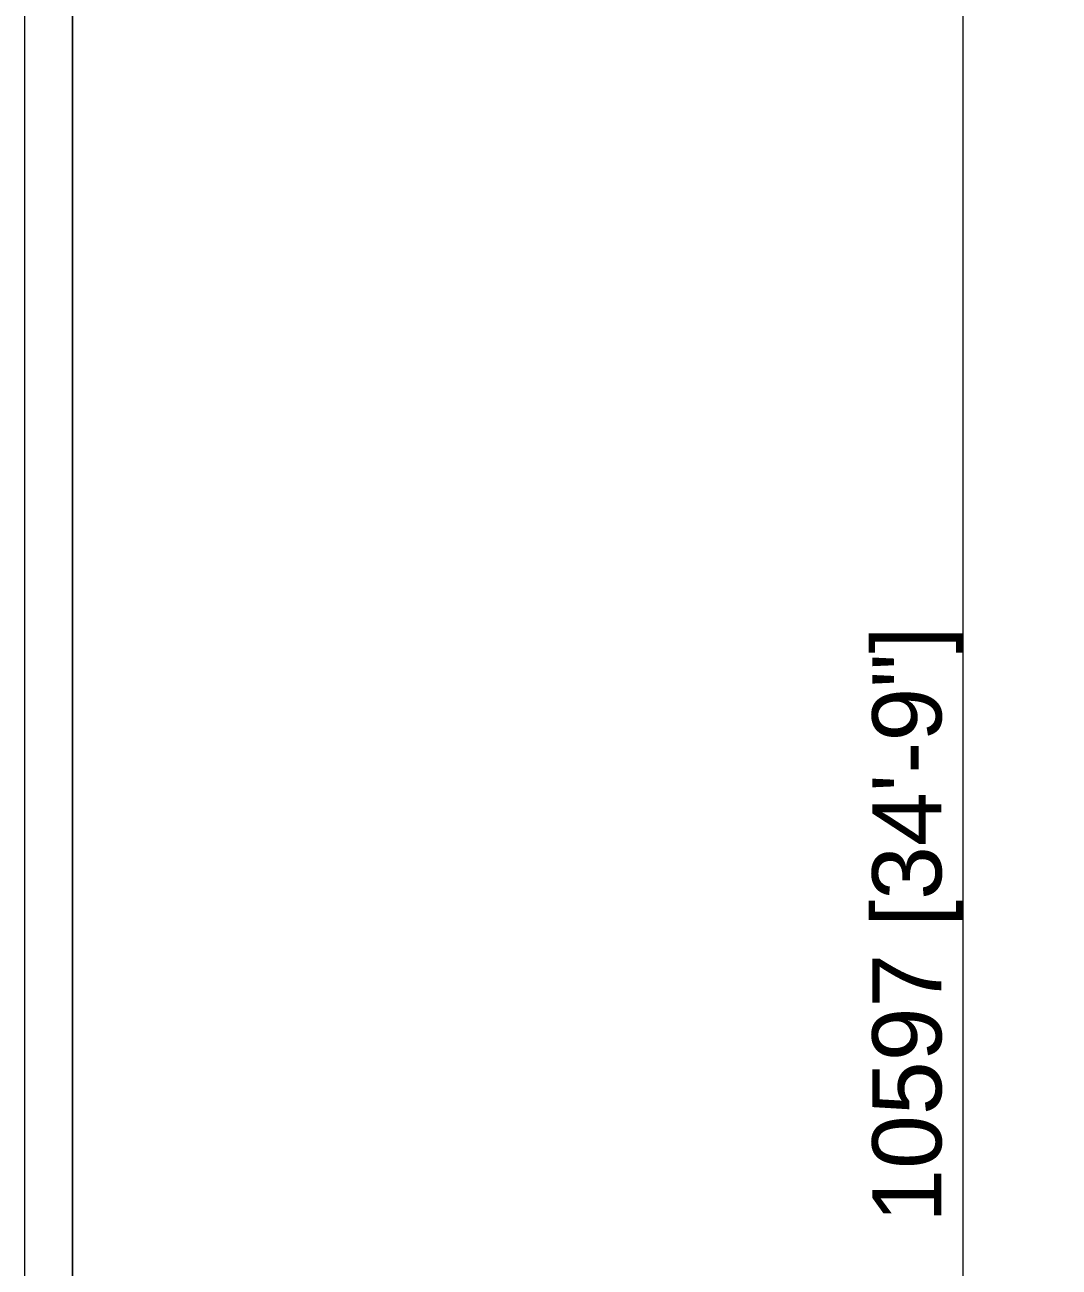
# Model space of a CAD drawing. Header units: inches. Extents: x 2 to 136, y 1 to 96.
# Drawn here: x 1.64 to 9.69, y 52.94 to 62.61 of the extents above; entities that cross this region are included whole.
import ezdxf

# ---------------------------------------------------------------- set-up
doc = ezdxf.new("R2010")
doc.units = ezdxf.units.IN
doc.header["$MEASUREMENT"] = 0
for name, color, linetype in [('PDF_0', 7, 'Continuous'), ('PDF_Text', 7, 'Continuous'), ('PDF_Thin', 7, 'Continuous')]:
    doc.layers.add(name, color=color, linetype=linetype)
doc.layers.add('PDF_Outer Line', color=165, linetype='Continuous', true_color=0x5258ac)
doc.styles.add('PDF Arial', font='arial.ttf')

msp = doc.modelspace()

# ---------------------------------------------------------------- linework, layer by layer
at = {"layer": 'PDF_0', "lineweight": 0}
for points in [[(1.6384, 96.1907), (135.8198, 96.1907), (135.8198, 0.9204), (1.6384, 0.9204)], [(2.0105, 95.8186), (135.4477, 95.8186), (135.4477, 1.2925), (2.0105, 1.2925)]]:
    msp.add_lwpolyline(points, close=True, dxfattribs=at)
at = {"layer": 'PDF_Outer Line', "color": 7, "lineweight": 0}
msp.add_lwpolyline([(2.0105, 25.4381), (102.3919, 25.4381), (102.3919, 95.8186), (2.0105, 95.8186)], close=True, dxfattribs=at)
at = {"layer": 'PDF_Thin', "lineweight": 0}
msp.add_lwpolyline([(8.9428, 46.9987), (8.9428, 63.9966)], dxfattribs=at)

# ---------------------------------------------------------------- texts
at = {"layer": 'PDF_Text', "insert": (8.9359, 53.2848), "char_height": 0.539249, "attachment_point": 7, "rotation": 90, "style": 'PDF Arial'}
msp.add_mtext('10597 [34\'-9"]', dxfattribs=at)

doc.saveas('drawing.dxf')
